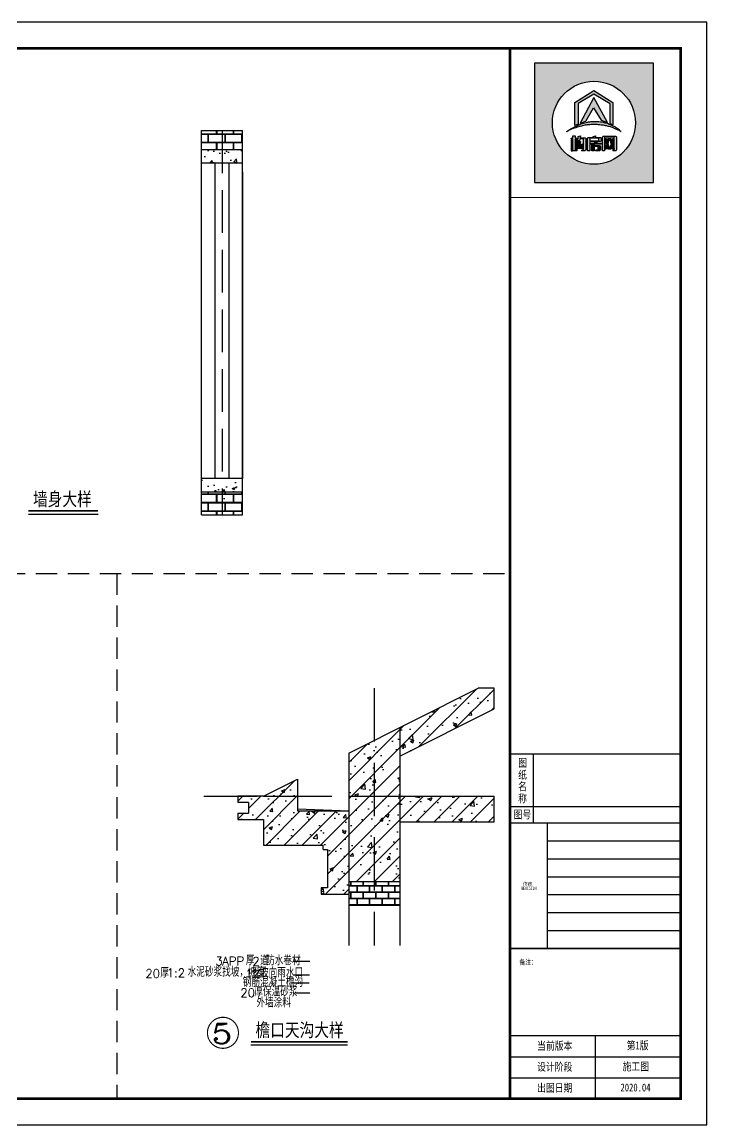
# Model space of a CAD drawing. Header units: millimetres. Extents: x -807114 to 146922, y -468455 to -61603.
# Drawn here: x 130850 to 146922, y -238672 to -212794 of the extents above; entities that cross this region are included whole.
import ezdxf
from ezdxf.enums import TextEntityAlignment as Align

# ---------------------------------------------------------------- set-up
doc = ezdxf.new("R2010")
doc.units = ezdxf.units.MM
doc.header["$LTSCALE"] = 1000
doc.linetypes.add('DASH', pattern=[0.35, 0.25, -0.1])
doc.linetypes.add('HIDDENX2', pattern=[0.75, 0.5, -0.25])
for name, color, linetype in [('DIM_IDEN', 3, 'Continuous'), ('DIM_SYMB', 3, 'Continuous'), ('PUB_TEXT', 3, 'Continuous'), ('PUB_TITLE', 4, 'Continuous'), ('建-做法', 3, 'Continuous'), ('建-轴', 1, 'Continuous')]:
    doc.layers.add(name, color=color, linetype=linetype)
doc.layers.add('建-层线', color=251, linetype='Continuous', plot=False)
doc.styles.add('_TCH_DIM', font='SIMPLEX', dxfattribs={"bigfont": 'GBCBIG'})
doc.styles.add('_TCH_LABEL', font='COMPLEX', dxfattribs={"bigfont": 'GBCBIG'})
doc.styles.add('ZDBOX', font='simsun.ttc', dxfattribs={"width": 0.7})
doc.styles.add('宋体', font='simsun.ttc', dxfattribs={"width": 0.8})
pattern_1 = [(45, (0, 0), (-42.426407, 42.426407), []), (50, (0, 0), (172.142444, -15.06051), [18, -198]), (355, (0, 0), (-33.30032, 180.52611), [14.4, -158.4]), (100.4514, (14.35, -1.26), (138.84225, 165.46549), [15.29765, -168.27411]), (46.1842, (0, 48), (256.13785, -39.72456), [27, -297]), (96.6356, (21.34, 44.7), (224.31905, 233.7883), [22.94647, -252.41112]), (351.1842, (0, 48), (224.31887, 233.78846), [21.6, -237.6]), (21, (24, 36), (143.25769, -96.628534), [18, -198]), (326, (24, 36), (58.39568, 174.03601), [14.4, -158.4]), (71.4514, (35.94, 27.95), (201.65343, 77.40732), [15.29765, -168.27411]), (37.5, (0, 0), (2.918365, 79.894525), [0, -156.48, 0, -160.8, 0, -159]), (7.5, (0, 0), (63.13669, 94.65881), [0, -91.68, 0, -152.88, 0, -60.6]), (327.5, (-53.52, 0), (128.117385, -5.413169), [0, -60, 0, -187.2, 0, -248.4]), (317.5, (-77.52, 0), (139.96468, 24.025196), [0, -78, 0, -124.32, 0, -176.4])]

# ---------------------------------------------------------------- blocks, each defined once
blk = doc.blocks.new('adsfafsdf')
h = blk.add_hatch()
h.set_pattern_fill('AR-B816C', color=253, scale=40)
h.set_pattern_definition([(0, (0, 0), (49.1384756, 49.1384756), [95.973586, -2.303364]), (0, (-49.14, 2.303), (49.1384756, 49.1384756), [95.973586, -2.303364]), (90, (0, 0), (-49.1384756, 49.1384756), [-51.441836, 46.83511]), (90, (-2.303, 0), (-49.1384756, 49.1384756), [-51.441836, 46.83511])])
h.paths.add_polyline_path([(277628.6, -296417.6), (277628.6, -296306.4), (277508.6, -296306.4), (277508.6, -296417.6)])
h.paths.add_polyline_path([(277748.6, -296417.6), (277748.6, -296306.4), (277628.6, -296306.4), (277628.6, -296417.6)])
h.paths.add_polyline_path([(277510.1, -298427.5), (277508.6, -298560.6), (277628.6, -298560.6), (277628.6, -298427.5), (277588.6, -298427.5)])
h.paths.add_polyline_path([(277628.6, -298560.6), (277748.6, -298560.6), (277748.6, -298397.6), (277748.6, -298427.5), (277668.6, -298427.5), (277630.1, -298427.5)])
h = blk.add_hatch()
h.set_pattern_fill('混凝土', color=253, scale=20)
h.set_pattern_definition([(50, (0, 0), (143.452037, -12.550427), [15, -165]), (355, (0, 0), (-27.750267, 150.438427), [12, -132]), (100.4514, (11.95, -1.05), (115.701876, 137.88791), [12.74804, -140.22842]), (46.1842, (0, 40), (213.44821, -33.1038), [22.5, -247.5]), (96.6356, (17.79, 37.24), (186.93254, 194.82357), [19.12206, -210.3426]), (351.1842, (0, 40), (186.93239, 194.82372), [18, -198]), (21, (20, 30), (119.38141, -80.523778), [15, -165]), (326, (20, 30), (48.663066, 145.03001), [12, -132]), (71.4514, (29.95, 23.29), (168.044526, 64.5061), [12.74804, -140.22842]), (37.5, (0, 0), (2.431971, 66.578771), [0, -130.4, 0, -134, 0, -132.5]), (7.5, (0, 0), (52.613907, 78.882342), [0, -76.4, 0, -127.4, 0, -50.5]), (-32.5, (-44.6, 0), (106.764487, -4.510974), [0, -50, 0, -156, 0, -207]), (-42.5, (-64.6, 0), (116.637234, 20.020996), [0, -65, 0, -103.6, 0, -147])])
h.paths.add_polyline_path([(277704.8, -296497.6), (277788.6, -296522.5), (277748.6, -296497.6), (277748.6, -296417.6), (277508.6, -296417.6), (277508.6, -296497.6)])
h.paths.add_polyline_path([(277628.6, -298427.5), (277628.6, -298347.6), (277588.6, -298347.6), (277508.6, -298347.6), (277510.1, -298427.5), (277688.6, -298494.1)])
h.paths.add_polyline_path([(277748.6, -298427.5), (277748.6, -298347.6), (277668.6, -298347.6), (277628.6, -298347.6), (277628.6, -298427.5)])
for p, q in [((277508.6, -296306.4), (277748.6, -296306.4)), ((277508.6, -296417.6), (277748.6, -296417.6)), ((277748.6, -296497.6), (277748.6, -296417.6)), ((277748.6, -296497.6), (277508.6, -296497.6)), ((277748.6, -296547.6), (277748.6, -298347.6)), ((277748.3, -298347.6), (277508.3, -298347.6)), ((277750.1, -298427.5), (277510.1, -298427.5)), ((277508.6, -298560.6), (277748.6, -298560.6))]:
    blk.add_line(p, q)
at = {"color": 4}
for p, q in [((277588.6, -298347.6), (277588.6, -296497.6)), ((277668.6, -296497.6), (277668.6, -298347.6))]:
    blk.add_line(p, q, dxfattribs=at)
for points in [[(277508.6, -298560.6), (277508.6, -296306.4)], [(277748.6, -296417.6), (277748.6, -296306.4)], [(277748.6, -298560.6), (277748.6, -296497.6)]]:
    blk.add_lwpolyline(points)
at = {"layer": '建-轴', "linetype": 'DASH'}
blk.add_line((277628.6, -296306.4), (277628.6, -298560.6), dxfattribs=at)
blk = doc.blocks.new('afsddsfafdsdfssdfsdfadf')
h = blk.add_hatch()
h.set_pattern_fill('钢筋混凝土', color=251, scale=24, pattern_type=2)
h.set_pattern_definition(pattern_1)
h.paths.add_polyline_path([(138164.2, -231978.2), (138606.6, -231755.8), (138606.6, -231658.9), (138532.1, -231658.9), (138164.2, -231843.9)])
h.paths.add_polyline_path([(138164.2, -232285.7), (138606.6, -232285.7), (138606.6, -232165.7), (138164.2, -232165.7)])
h = blk.add_hatch()
h.set_pattern_fill('钢筋混凝土', color=251, scale=24, pattern_type=2)
h.set_pattern_definition(pattern_1)
h.paths.add_polyline_path([(137524.2, -232165.7), (137404.2, -232165.7), (137404.2, -232195.7), (137454.2, -232195.7), (137454.2, -232245.7), (137404.2, -232245.7), (137404.2, -232275.7), (137524.2, -232275.7), (137524.2, -232395.7), (137804.2, -232395.7), (137804.2, -232415.7), (137824.2, -232415.7), (137824.2, -232595.7), (137794.2, -232595.7), (137794.2, -232625.7), (137924.2, -232625.7), (137924.2, -232565.7), (137924.2, -232235.3), (137684.2, -232235.3), (137684.2, -232165.7)])
h.paths.add_polyline_path([(137684.2, -232165.7), (137684.2, -232085.3), (137524.2, -232165.7)])
h.paths.add_polyline_path([(137924.2, -232165.7), (137924.2, -232235.3), (137924.2, -232565.7), (138044.2, -232565.7), (138044.2, -232165.7)])
h.paths.add_polyline_path([(138164.2, -232565.7), (138164.2, -232285.7), (138164.2, -232165.7), (138044.2, -232165.7), (138044.2, -232565.7)])
h.paths.add_polyline_path([(138044.2, -231904.2), (137924.2, -231964.6), (137924.2, -232165.7), (138044.2, -232165.7)])
h.paths.add_polyline_path([(138164.2, -231978.2), (138164.2, -231843.9), (138044.2, -231904.2), (138044.2, -232165.7), (138164.2, -232165.7)])
h = blk.add_hatch()
h.set_pattern_fill('AR-B816C', color=251, scale=24)
h.set_pattern_definition([(0, (0, 0), (29.4830854, 29.4830854), [57.5841514, -1.3820184]), (0, (-29.483, 1.382), (29.4830854, 29.4830854), [57.5841514, -1.3820184]), (90, (0, 0), (-29.4830854, 29.4830854), [-30.8651016, 28.101066]), (90, (-1.382, 0), (-29.4830854, 29.4830854), [-30.8651016, 28.101066])])
h.paths.add_polyline_path([(138044.2, -232677.1), (138164.2, -232677.1), (138164.2, -232565.7), (138044.2, -232565.7)])
h.paths.add_polyline_path([(138050.4, -232641.1), (138206.1, -232641.1), (138206.1, -232748.2), (138050.4, -232748.2)], flags=9)
h.paths.add_polyline_path([(138044.2, -232565.7), (137924.2, -232565.7), (137924.2, -232625.7), (137924.2, -232677.1), (138044.2, -232677.1)])
for p, q in [((137924.2, -231964.6), (138532.1, -231658.9)), ((138606.6, -231658.9), (138532.1, -231658.9)), ((138606.6, -231755.8), (138606.6, -231658.9)), ((138164.2, -231978.2), (138606.6, -231755.8)), ((138164.2, -231843.9), (138164.2, -232867.1)), ((137924.2, -231964.6), (137924.2, -232867.1)), ((137524.2, -232165.7), (137684.2, -232085.3)), ((137684.2, -232085.3), (137684.2, -232235.3)), ((137524.2, -232165.7), (137404.2, -232165.7)), ((137404.2, -232165.7), (137404.2, -232195.7)), ((137524.2, -232165.7), (137684.2, -232165.7)), ((137924.2, -232165.7), (138606.6, -232165.7)), ((138606.6, -232285.7), (138606.6, -232165.7)), ((137454.2, -232195.7), (137404.2, -232195.7)), ((137454.2, -232195.7), (137454.2, -232245.7)), ((137684.2, -232235.3), (137924.2, -232235.3)), ((137404.2, -232245.7), (137404.2, -232275.7)), ((137404.2, -232245.7), (137454.2, -232245.7)), ((137404.2, -232275.7), (137524.2, -232275.7)), ((137524.2, -232275.7), (137524.2, -232395.7)), ((138164.2, -232285.7), (138606.6, -232285.7)), ((137524.2, -232395.7), (137804.2, -232395.7)), ((137804.2, -232415.7), (137804.2, -232395.7)), ((137804.2, -232415.7), (137824.2, -232415.7)), ((137824.2, -232415.7), (137824.2, -232595.7)), ((137824.2, -232595.7), (137794.2, -232595.7)), ((137794.2, -232595.7), (137794.2, -232625.7)), ((137924.2, -232565.7), (138164.2, -232565.7)), ((137794.2, -232625.7), (137924.2, -232625.7)), ((137924.2, -232677.1), (138164.2, -232677.1))]:
    blk.add_line(p, q)
at = {"layer": '建-层线', "color": 252, "linetype": 'DASH'}
blk.add_line((137244.7, -232165.7), (138606.6, -232165.7), dxfattribs=at)
at = {"layer": '建-轴', "linetype": 'DASH'}
blk.add_line((138044.2, -231658.9), (138044.2, -232867.1), dxfattribs=at)

msp = doc.modelspace()

# ---------------------------------------------------------------- hatches: boundary and pattern name
h = msp.add_hatch(color=254)
h.dxf.hatch_style = 1
h.paths.add_polyline_path([(142872.2, -213758.9), (142872.2, -216554.9), (145668.3, -216554.9), (145668.3, -213758.9)])
h.paths.add_polyline_path([(145244.4, -215156.9, 1), (143296.1, -215156.9, 1)], flags=16)
edge = h.paths.add_edge_path(flags=0)
edge.add_spline(control_points=[(143633, -215363.3), (143621.8, -215373.5), (143725.6, -215303.8), (143776.2, -215300.1), (143913.4, -215247.3), (144027.4, -215220.1), (144149.4, -215202.6), (144263.8, -215194.9), (144365.8, -215198.5), (144455.7, -215211.9), (144540.2, -215222.2), (144637.1, -215247.8), (144725.1, -215275.1), (144800.2, -215313.6), (144860.9, -215336.9), (144891.5, -215353.6), (144916.7, -215370.2), (144878.7, -215336.7), (144857.8, -215310.8), (144792, -215268.1), (144724.7, -215223.4), (144640.9, -215193.2), (144555.5, -215159.3), (144468.2, -215138), (144382.7, -215126.6), (144295.8, -215122.7), (144196.2, -215125.5), (144084.5, -215149.9), (143975.1, -215178.4), (143876.4, -215220.5), (143795.6, -215262.3), (143725.2, -215301.4), (143672.1, -215334.3), (143642.7, -215354.6), (143633, -215363.3)], knot_values=[0, 0, 0, 0, 114.6701792, 423.6370059, 763.8986699, 1083.683754, 1343.4052394, 1688.0764596, 1952.3268144, 2113.6990549, 2375.6938067, 2595.1886814, 2872.8395413, 3068.1559512, 3238.5921563, 3348.0567625, 3361.0951673, 3431.8058454, 3527.2652608, 3733.2003234, 3952.805082, 4160.2327803, 4398.1287659, 4650.4881327, 4837.1696797, 5050.4283255, 5308.6844968, 5588.1598982, 5913.430939, 6163.1232497, 6398.1392066, 6601.6250784, 6772.5497694, 6871.1499722, 6871.1499722, 6871.1499722, 6871.1499722], degree=3, periodic=1)
h.paths.add_polyline_path([(144335.8, -215607.7), (144340.3, -215608), (144340.3, -215635.6), (144441.2, -215635.6), (144441.2, -215657.8), (144277.3, -215657.8), (144277.3, -215691.9), (144406.9, -215691.9), (144419.2, -215699), (144427.5, -215711.3), (144426.7, -215792.2), (144420.2, -215802.1), (144408.1, -215812), (144307, -215812), (144316.7, -215799.7), (144321.1, -215789.8), (144361.9, -215789.8), (144369.6, -215785.8), (144372.2, -215777.9), (144372.2, -215722), (144370, -215716.5), (144363.1, -215713.1), (144277.1, -215713.1), (144277.1, -215812), (144223.2, -215812), (144223.2, -215663.9), (144219.4, -215657.8), (144186.5, -215657.8), (144186.5, -215635.6), (144285.2, -215635.6), (144285.2, -215620.1)], flags=0)
h.paths.add_polyline_path([(144282.6, -215473.3), (144307.6, -215465.8), (144307.6, -215494.5), (144311.6, -215499.1), (144420.8, -215499.1), (144430.9, -215505.4), (144437.6, -215514.9), (144437.6, -215578.9), (144428.7, -215589.4), (144418.4, -215595.4), (144181.4, -215595.4), (144173.1, -215599.5), (144173.1, -215812), (144118.6, -215812), (144118.6, -215517.3), (144126.3, -215505.8), (144140.7, -215499.1), (144254.9, -215499.1), (144254.9, -215480.6)], flags=0)
h.paths.add_polyline_path([(144173.1, -215576.7), (144173.1, -215526), (144184.5, -215519.1), (144374.2, -215519.1), (144384.1, -215527.8), (144384.1, -215576.7)], flags=0)
h.paths.add_polyline_path([(143956.2, -215594.8), (143942.8, -215670.1), (143930.7, -215731.7), (143932.7, -215738.8), (143961, -215738.8), (143963.6, -215732.3), (143956.1, -215671.3), (144004.2, -215649.3), (144015.5, -215735.5), (144015.3, -215752.3), (144006.2, -215763), (143890.9, -215763), (143880.2, -215754.7), (143877.8, -215743), (143907.5, -215594.8)], flags=0)
h.paths.add_polyline_path([(143923.9, -215471.5), (143955.3, -215461.6), (143948.1, -215506.8), (144055.3, -215506.8), (144065.4, -215509.2), (144074.6, -215517.5), (144076.5, -215527.2), (144076.5, -215792.2), (144071.8, -215801.7), (144061.5, -215812), (143976.7, -215812), (143985.2, -215800.9), (143991.1, -215788.4), (144013.1, -215788.4), (144021.1, -215784.2), (144023.6, -215775.9), (144023.6, -215548.8), (144023.6, -215543.8), (144020.1, -215536.7), (144011.1, -215531.8), (143942.6, -215531.8), (143940.6, -215552.8), (143934.6, -215581.3), (143880, -215581.3), (143890.7, -215554.3), (143897.6, -215517.3), (143900.4, -215477.1)], flags=0)
h.paths.add_polyline_path([(143867.9, -215564.5), (143868, -215812), (143836.1, -215812), (143836, -215564.5)], flags=0)
h.paths.add_polyline_path([(143766.2, -215564.5), (143763.4, -215812), (143737.1, -215812), (143737.1, -215564.5)], flags=0)
h.paths.add_polyline_path([(143828, -215462.4), (143828, -215521.8), (143866.9, -215521.8), (143866.9, -215544.8), (143828, -215544.8), (143828, -215812), (143773.5, -215812), (143773.5, -215544.8), (143734.5, -215544.8), (143734.5, -215521.8), (143773.5, -215521.8), (143773.5, -215462.4)], flags=0)
h.paths.add_polyline_path([(143950.1, -215165.5), (144265.4, -214567.6), (144591.8, -215151.9), (144442.2, -215098.1), (144263.6, -214807), (144081.9, -215118.6)], flags=0)
h.paths.add_polyline_path([(143822.1, -214680.8), (144264, -214401.4), (144717.4, -214683), (144717.4, -215208.3), (144648.7, -215179.8), (144648.7, -214710.1), (144265.2, -214483), (143901.4, -214705.8), (143901.4, -215188.9), (143822.1, -215219.8)], flags=0)
h.paths.add_polyline_path([(144521.6, -215812), (144469.1, -215812), (144469.1, -215497.1), (144469.1, -215492.3), (144475.1, -215482.4), (144487.8, -215472.1), (144777.5, -215472.1), (144788.4, -215477.3), (144799.1, -215486.2), (144799.1, -215789.8), (144790, -215804.2), (144782.4, -215812), (144716.8, -215812), (144729.5, -215790.8), (144739.2, -215789.4), (144743.6, -215780.9), (144743.6, -215773.7), (144741.2, -215773.7), (144703.6, -215773.7), (144691.1, -215733.5), (144676.4, -215773.7), (144595.6, -215773.7), (144583.3, -215733.5), (144566, -215773.7), (144526.8, -215773.7), (144526.8, -215762.4), (144529.8, -215762.4), (144563.7, -215657.2), (144521.6, -215526)], flags=0)
h.paths.add_polyline_path([(144634.6, -215533.1), (144671.1, -215657.2), (144637.4, -215762.4), (144632.6, -215762.4), (144600.7, -215657.2), (144630.2, -215533.1)], flags=0)
h = msp.add_hatch(color=7)
h.dxf.hatch_style = 1
h.paths.add_polyline_path([(143822.1, -215219.8), (143901.4, -215188.9), (143901.4, -214705.8), (144265.2, -214483), (144648.7, -214710.1), (144648.7, -215179.8), (144717.4, -215208.3), (144717.4, -214683), (144264, -214401.4), (143822.1, -214680.8)])
h = msp.add_hatch(color=7)
h.dxf.hatch_style = 1
h.paths.add_polyline_path([(144081.9, -215118.6), (144263.6, -214807), (144442.2, -215098.1), (144591.8, -215151.9), (144265.4, -214567.6), (143950.1, -215165.5)])
h = msp.add_hatch(color=7)
h.dxf.hatch_style = 1
edge = h.paths.add_edge_path()
edge.add_spline(control_points=[(143633, -215363.3), (143642.7, -215354.6), (143672.1, -215334.3), (143725.2, -215301.4), (143795.6, -215262.3), (143876.4, -215220.5), (143975.1, -215178.4), (144084.5, -215149.9), (144196.2, -215125.5), (144295.8, -215122.7), (144382.7, -215126.6), (144468.2, -215138), (144555.5, -215159.3), (144640.9, -215193.2), (144724.7, -215223.4), (144792, -215268.1), (144857.8, -215310.8), (144878.7, -215336.7), (144916.7, -215370.2), (144891.5, -215353.6), (144860.9, -215336.9), (144800.2, -215313.6), (144725.1, -215275.1), (144637.1, -215247.8), (144540.2, -215222.2), (144455.7, -215211.9), (144365.8, -215198.5), (144263.8, -215194.9), (144149.4, -215202.6), (144027.4, -215220.1), (143913.4, -215247.3), (143776.2, -215300.1), (143725.6, -215303.8), (143621.8, -215373.5), (143633, -215363.3)], knot_values=[0, 0, 0, 0, 98.6002028, 269.5248939, 473.0107656, 708.0267225, 957.7190332, 1282.990074, 1562.4654754, 1820.7216467, 2033.9802925, 2220.6618395, 2473.0212063, 2710.9171919, 2918.3448902, 3137.9496488, 3343.8847114, 3439.3441268, 3510.0548049, 3523.0932098, 3632.5578159, 3802.994021, 3998.3104309, 4275.9612908, 4495.4561655, 4757.4509174, 4918.8231578, 5183.0735126, 5527.7447328, 5787.4662182, 6107.2513023, 6447.5129663, 6756.479793, 6871.1499722, 6871.1499722, 6871.1499722, 6871.1499722], degree=3, periodic=1)
h = msp.add_hatch(color=7)
h.dxf.hatch_style = 1
h.paths.add_polyline_path([(143773.5, -215462.4), (143773.5, -215521.8), (143734.5, -215521.8), (143734.5, -215544.8), (143773.5, -215544.8), (143773.5, -215812), (143828, -215812), (143828, -215544.8), (143866.9, -215544.8), (143866.9, -215521.8), (143828, -215521.8), (143828, -215462.4)])
h = msp.add_hatch(color=7)
h.dxf.hatch_style = 1
h.paths.add_polyline_path([(143737.1, -215564.5), (143737.1, -215812), (143763.4, -215812), (143766.2, -215564.5)])
h = msp.add_hatch(color=7)
h.dxf.hatch_style = 1
h.paths.add_polyline_path([(143836, -215564.5), (143836.1, -215812), (143868, -215812), (143867.9, -215564.5)])
h = msp.add_hatch(color=7)
h.dxf.hatch_style = 1
h.paths.add_polyline_path([(143900.4, -215477.1), (143897.6, -215517.3), (143890.7, -215554.3), (143880, -215581.3), (143934.6, -215581.3), (143940.6, -215552.8), (143942.6, -215531.8), (144011.1, -215531.8), (144020.1, -215536.7), (144023.6, -215543.8), (144023.6, -215548.8), (144023.6, -215775.9), (144021.1, -215784.2), (144013.1, -215788.4), (143991.1, -215788.4), (143985.2, -215800.9), (143976.7, -215812), (144061.5, -215812), (144071.8, -215801.7), (144076.5, -215792.2), (144076.5, -215527.2), (144074.6, -215517.5), (144065.4, -215509.2), (144055.3, -215506.8), (143948.1, -215506.8), (143955.3, -215461.6), (143923.9, -215471.5)])
h = msp.add_hatch(color=7)
h.dxf.hatch_style = 1
h.paths.add_polyline_path([(144254.9, -215480.6), (144254.9, -215499.1), (144140.7, -215499.1), (144126.3, -215505.8), (144118.6, -215517.3), (144118.6, -215812), (144173.1, -215812), (144173.1, -215599.5), (144181.4, -215595.4), (144418.4, -215595.4), (144428.7, -215589.4), (144437.6, -215578.9), (144437.6, -215514.9), (144430.9, -215505.4), (144420.8, -215499.1), (144311.6, -215499.1), (144307.6, -215494.5), (144307.6, -215465.8), (144282.6, -215473.3)])
h.paths.add_polyline_path([(144173.1, -215576.7), (144173.1, -215526), (144184.5, -215519.1), (144374.2, -215519.1), (144384.1, -215527.8), (144384.1, -215576.7)], flags=16)
h = msp.add_hatch(color=7)
h.dxf.hatch_style = 1
h.paths.add_polyline_path([(144521.6, -215526), (144521.6, -215503.6), (144531.9, -215492.1), (144735.1, -215492.1), (144743.6, -215501.4), (144743.6, -215780.9), (144739.2, -215789.4), (144729.5, -215790.8), (144716.8, -215812), (144782.4, -215812), (144790, -215804.2), (144799.1, -215789.8), (144799.1, -215486.2), (144788.4, -215477.3), (144777.5, -215472.1), (144487.8, -215472.1), (144475.1, -215482.4), (144469.1, -215492.3), (144469.1, -215497.1), (144469.1, -215812), (144521.6, -215812)])
h = msp.add_hatch(color=7)
h.dxf.hatch_style = 1
h.paths.add_polyline_path([(144739.4, -215762.4), (144708.7, -215657.2), (144739.8, -215526), (144704, -215526), (144688.5, -215581.7), (144670.1, -215526), (144594.4, -215526), (144580.5, -215579.9), (144563.3, -215526), (144526.6, -215526), (144563.7, -215657.2), (144529.8, -215762.4), (144526.8, -215762.4), (144526.8, -215764), (144526.8, -215773.7), (144566, -215773.7), (144583.3, -215733.5), (144595.6, -215773.7), (144676.4, -215773.7), (144691.1, -215733.5), (144703.6, -215773.7), (144741.2, -215773.7), (144741.2, -215762.4)])
h.paths.add_polyline_path([(144634.6, -215533.1), (144671.1, -215657.2), (144637.4, -215762.4), (144632.6, -215762.4), (144600.7, -215657.2), (144630.2, -215533.1)], flags=16)
h = msp.add_hatch(color=7)
h.dxf.hatch_style = 1
h.paths.add_polyline_path([(143907.5, -215594.8), (143877.8, -215743), (143880.2, -215754.7), (143890.9, -215763), (144006.2, -215763), (144015.3, -215752.3), (144015.5, -215735.5), (144004.2, -215649.3), (143956.1, -215671.3), (143963.6, -215732.3), (143961, -215738.8), (143932.7, -215738.8), (143930.7, -215731.7), (143942.8, -215670.1), (143956.2, -215594.8)])
h = msp.add_hatch(color=7)
h.dxf.hatch_style = 1
h.paths.add_polyline_path([(144285.2, -215620.1), (144285.2, -215635.6), (144186.5, -215635.6), (144186.5, -215657.8), (144219.4, -215657.8), (144223.2, -215663.9), (144223.2, -215812), (144277.1, -215812), (144277.1, -215713.1), (144363.1, -215713.1), (144370, -215716.5), (144372.2, -215722), (144372.2, -215777.9), (144369.6, -215785.8), (144361.9, -215789.8), (144321.1, -215789.8), (144316.7, -215799.7), (144307, -215812), (144408.1, -215812), (144420.2, -215802.1), (144426.7, -215792.2), (144427.5, -215711.3), (144419.2, -215699), (144406.9, -215691.9), (144277.3, -215691.9), (144277.3, -215657.8), (144441.2, -215657.8), (144441.2, -215635.6), (144340.3, -215635.6), (144340.3, -215608), (144335.8, -215607.7)])

# ---------------------------------------------------------------- linework, layer by layer
at = {"color": 252, "linetype": 'HIDDENX2'}
for p, q in [((111672.5, -225732.9), (142300.9, -225732.9)), ((133071.7, -225732.9), (133071.7, -238056.1))]:
    msp.add_line(p, q, dxfattribs=at)
for p, q in [((142855.4, -231586.4), (142855.4, -229969)), ((137315.6, -231253.7), (138515.6, -231305.2)), ((142300.9, -231201.3), (146305.9, -231201.3))]:
    msp.add_line(p, q)
for points in [[(145668.3, -213758.9), (142872.2, -213758.9), (142872.2, -216554.9), (145668.3, -216554.9)], [(143822.1, -215219.8), (143822.1, -214680.8), (144264, -214401.4), (144717.4, -214683), (144717.4, -215208.3), (144648.7, -215179.8), (144648.7, -214710.1), (144265.2, -214483), (143901.4, -214705.8), (143901.4, -215188.9)], [(143950.1, -215165.5), (144081.9, -215118.6), (144263.6, -214807), (144442.2, -215098.1), (144591.8, -215151.9), (144265.4, -214567.6)], [(143773.5, -215462.4), (143828, -215462.4), (143828, -215521.8), (143866.9, -215521.8), (143866.9, -215544.8), (143828, -215544.8), (143828, -215812), (143773.5, -215812), (143773.5, -215544.8), (143734.5, -215544.8), (143734.5, -215521.8), (143773.5, -215521.8)], [(143766.2, -215564.5), (143737.1, -215564.5), (143737.1, -215812), (143763.4, -215812)], [(143836, -215564.5), (143867.9, -215564.5), (143868, -215812), (143836.1, -215812)], [(144254.9, -215480.6), (144282.6, -215473.3), (144307.6, -215465.8), (144307.6, -215494.5), (144311.6, -215499.1), (144420.8, -215499.1), (144430.9, -215505.4), (144437.6, -215514.9), (144437.6, -215578.9), (144428.7, -215589.4), (144418.4, -215595.4), (144181.4, -215595.4), (144173.1, -215599.5), (144173.1, -215812), (144118.6, -215812), (144118.6, -215517.3), (144126.3, -215505.8), (144140.7, -215499.1), (144254.9, -215499.1)], [(144173.1, -215576.7), (144384.1, -215576.7), (144384.1, -215527.8), (144374.2, -215519.1), (144184.5, -215519.1), (144173.1, -215526)], [(144469.1, -215812), (144469.1, -215497.1), (144469.1, -215492.3), (144475.1, -215482.4), (144487.8, -215472.1), (144777.5, -215472.1), (144788.4, -215477.3), (144799.1, -215486.2), (144799.1, -215789.8), (144790, -215804.2), (144782.4, -215812), (144716.8, -215812), (144729.5, -215790.8), (144739.2, -215789.4), (144743.6, -215780.9), (144743.6, -215501.4), (144735.1, -215492.1), (144531.9, -215492.1), (144521.6, -215503.6), (144521.6, -215812)], [(144630.2, -215533.1), (144634.6, -215533.1), (144671.1, -215657.2), (144637.4, -215762.4), (144632.6, -215762.4), (144600.7, -215657.2)], [(144285.2, -215620.1), (144335.8, -215607.7), (144340.3, -215608), (144340.3, -215635.6), (144441.2, -215635.6), (144441.2, -215657.8), (144277.3, -215657.8), (144277.3, -215691.9), (144406.9, -215691.9), (144419.2, -215699), (144427.5, -215711.3), (144426.7, -215792.2), (144420.2, -215802.1), (144408.1, -215812), (144307, -215812), (144316.7, -215799.7), (144321.1, -215789.8), (144361.9, -215789.8), (144369.6, -215785.8), (144372.2, -215777.9), (144372.2, -215722), (144370, -215716.5), (144363.1, -215713.1), (144277.1, -215713.1), (144277.1, -215812), (144223.2, -215812), (144223.2, -215663.9), (144219.4, -215657.8), (144186.5, -215657.8), (144186.5, -215635.6), (144285.2, -215635.6)]]:
    msp.add_lwpolyline(points, close=True)
for points in [[(143900.4, -215477.1), (143923.9, -215471.5), (143955.3, -215461.6), (143948.1, -215506.8), (144055.3, -215506.8), (144065.4, -215509.2), (144074.6, -215517.5), (144076.5, -215527.2), (144076.5, -215792.2), (144071.8, -215801.7), (144061.5, -215812), (143976.7, -215812), (143985.2, -215800.9), (143991.1, -215788.4), (144013.1, -215788.4), (144021.1, -215784.2), (144023.6, -215775.9), (144023.6, -215548.8), (144023.6, -215543.8), (144020.1, -215536.7), (144011.1, -215531.8), (143942.6, -215531.8), (143940.6, -215552.8), (143934.6, -215581.3), (143880, -215581.3), (143880, -215581.3), (143890.7, -215554.3), (143897.6, -215517.3), (143900.4, -215477.1)], [(144739.4, -215762.4), (144739.4, -215762.4), (144741.2, -215762.4), (144741.2, -215773.7), (144703.6, -215773.7), (144691.1, -215733.5), (144676.4, -215773.7), (144595.6, -215773.7), (144583.3, -215733.5), (144566, -215773.7), (144526.8, -215773.7), (144526.8, -215764), (144526.8, -215762.4), (144529.8, -215762.4), (144563.7, -215657.2), (144526.6, -215526)], [(143907.5, -215594.8), (143956.2, -215594.8), (143942.8, -215670.1), (143930.7, -215731.7), (143932.7, -215738.8), (143961, -215738.8), (143963.6, -215732.3), (143956.1, -215671.3), (144004.2, -215649.3), (144015.5, -215735.5), (144015.3, -215752.3), (144006.2, -215763), (143890.9, -215763), (143880.2, -215754.7), (143877.8, -215743), (143907.5, -215594.8)]]:
    msp.add_lwpolyline(points)
at = {"color": 7}
msp.add_lwpolyline([(144526.6, -215526), (144563.3, -215526), (144580.5, -215579.9), (144594.4, -215526), (144670.1, -215526), (144688.5, -215581.7), (144704, -215526), (144739.8, -215526), (144708.7, -215657.2), (144739.4, -215762.4)], dxfattribs=at)
at = {"const_width": 30.8}
for points in [[(142300.9, -216910.1), (146305.9, -216910.1)], [(142300.9, -229969), (146305.9, -229969)], [(142300.9, -231586.4), (146305.9, -231586.4)], [(142300.9, -234530.4), (146305.9, -234530.4)]]:
    msp.add_lwpolyline(points, dxfattribs=at)
msp.add_circle((144270.3, -215156.9), 974.1)
at = {"start_tangent": (-0.7407905, -0.6717362), "end_tangent": (-0.7407905, -0.6717362)}
msp.add_spline([(143633, -215363.3), (143672.5, -215340.7), (143785.2, -215293), (143913.2, -215250.5), (144036.3, -215220.2), (144138.2, -215205.4), (144274.5, -215196.8), (144379.2, -215201.4), (144442.6, -215209.7), (144545.2, -215225.4), (144629.6, -215246.4), (144733.9, -215281.7), (144804.2, -215314), (144866.3, -215340.7), (144904.1, -215361.9), (144908.5, -215364.7), (144888.7, -215344.9), (144861.9, -215318.1), (144795.7, -215270.4), (144721.2, -215225.4), (144645.1, -215194.3), (144556.5, -215162), (144459.4, -215138), (144386.1, -215128.1), (144301.7, -215123.9), (144199.4, -215128.5), (144090.6, -215149.3), (143966.6, -215184.4), (143875.2, -215222.4), (143792.2, -215264.6), (143721.8, -215304), (143664.3, -215339.9), (143633, -215363.3)], degree=3, dxfattribs=at)
at = {"layer": 'DIM_IDEN', "const_width": 26}
msp.add_lwpolyline([(135928.3, -236510.5, 1), (135200.3, -236510.5, 1)], format="xyb", close=True, dxfattribs=at)
at = {"layer": 'DIM_SYMB', "const_width": 36.4}
for points in [[(130998, -224264.2), (132632.6, -224264.2)], [(136218.8, -236722.5), (138490.4, -236722.5)]]:
    msp.add_lwpolyline(points, dxfattribs=at)
at = {"layer": 'DIM_SYMB'}
for points in [[(130998, -224337), (132632.6, -224337)], [(136218.8, -236795.3), (138490.4, -236795.3)]]:
    msp.add_lwpolyline(points, dxfattribs=at)
at = {"layer": 'PUB_TITLE'}
for p, q in [((142300.9, -236577.3), (146305.9, -236577.3)), ((144303.4, -238056.1), (144303.4, -236577.3)), ((142300.9, -237070.2), (146305.9, -237070.2)), ((142300.9, -237563.1), (146305.9, -237563.1))]:
    msp.add_line(p, q, dxfattribs=at)
for points in [[(110322.2, -238672.2), (146922.1, -238672.2), (146922.1, -212793.5), (110322.2, -212793.5)], [(111672.5, -238056.1), (146305.9, -238056.1), (146305.9, -213409.7), (111672.5, -213409.7)]]:
    msp.add_lwpolyline(points, close=True, dxfattribs=at)
at = {"layer": 'PUB_TITLE', "const_width": 61.6}
msp.add_lwpolyline([(111672.5, -238056.1), (146305.9, -238056.1), (146305.9, -213409.7), (111672.5, -213409.7)], close=True, dxfattribs=at)
msp.add_lwpolyline([(142300.9, -238056.1), (142300.9, -213409.7)], dxfattribs=at)
at = {"layer": 'PUB_TITLE'}
msp.add_lwpolyline([(142300.9, -234530.4), (146305.9, -234530.4)], dxfattribs=at)
for points in [[(143172.3, -231586.4), (143172.3, -231586.4), (143172.3, -234511.9), (143172.3, -234511.9)], [(143172.3, -232007), (143172.3, -232007), (145506.3, -232007), (146305.9, -232007)], [(143172.3, -232427.5), (143172.3, -232427.5), (145506.3, -232427.5), (146305.9, -232427.5)], [(143172.3, -232848.1), (143172.3, -232848.1), (145506.3, -232848.1), (146305.9, -232848.1)], [(143172.3, -233268.7), (143172.3, -233268.7), (145506.3, -233268.7), (146305.9, -233268.7)], [(143172.3, -233689.3), (143172.3, -233689.3), (145506.3, -233689.3), (146305.9, -233689.3)], [(143172.3, -234109.8), (143172.3, -234109.8), (145506.3, -234109.8), (146305.9, -234109.8)]]:
    msp.add_open_spline(points, degree=3, dxfattribs=at)
at = {"layer": '建-做法'}
for p, q in [((137599.8, -234837.1), (137216.9, -234837.1)), ((137594.4, -235157.2), (137227.7, -235157.2)), ((137589.1, -235344.2), (137195.3, -235344.2)), ((137601.6, -235579.7), (137267.2, -235579.7))]:
    msp.add_line(p, q, dxfattribs=at)

# ---------------------------------------------------------------- block references
for name, p, xscale, yscale, zscale in [('adsfafsdf', (-974969.4, 969885.3), 4, 4, 4), ('afsddsfafdsdfssdfsdfadf', (-551105.6, 929871.2), 5, 5, 5)]:
    msp.add_blockref(name, p, dxfattribs=dict(xscale=xscale, yscale=yscale, zscale=zscale))

# ---------------------------------------------------------------- texts
at = {"style": 'ZDBOX', "width": 0.8}
for s, height, p in [('图', 184.8, (142594.8, -230175.1)), ('纸', 184.8, (142594.8, -230454)), ('名', 184.8, (142594.8, -230723.3)), ('称', 184.8, (142594.8, -231006.7)), ('图号', 184.85, (142591.1, -231388)), ('备注：', 123.23, (142726.5, -234847.8))]:
    msp.add_text(s, height=height, dxfattribs=at).set_placement(p, align=Align.MIDDLE)
for s, p in [('当前版本', (142937, -236908.3)), ('第1版', (145038.2, -236899.8)), ('设计阶段', (142937, -237401.2)), ('施工图', (144941.7, -237392.8)), ('出图日期', (142937, -237894.1)), ('2020.04', (144893.4, -237885.7))]:
    msp.add_text(s, height=184.85, dxfattribs=at).set_placement(p)
at = {"layer": 'PUB_TEXT', "style": '宋体', "width": 0.8}
for s, p in [('墙身大样', (131107.5, -224144, 0)), ('檐口天沟大样', (136328.2, -236602.3, 0))]:
    msp.add_text(s, height=315.95, dxfattribs=at).set_placement(p)
at = {"layer": 'PUB_TEXT', "color": 8, "style": '宋体', "width": 0.7}
msp.add_text('REVISION', height=78.34, dxfattribs=at).set_placement((142564.6, -233181.8), align=Align.BOTTOM_LEFT)
at = {"layer": 'PUB_TEXT', "color": 8, "style": '宋体'}
msp.add_text('修改', height=78.34, dxfattribs=at).set_placement((142607.3, -233053.3))
at = {"layer": 'PUB_TEXT', "style": '_TCH_DIM'}
for s, height, p in [('厚', 202.6, (136102.1, -234922.9)), ('道', 202.6, (136437.9, -234923.1)), ('防水卷材', 202.55, (136576.7, -234923.1)), ('水泥砂浆找坡，坡度', 202.55, (134735.4, -235191.6)), ('3', 202.6, (135386.4, -234928.3)), ('APP', 202.55, (135543.7, -234930.1)), ('2', 202.6, (136255.2, -234935.5)), ('20', 202.55, (133741, -235220.7)), ('厚', 202.6, (134093.9, -235211.7)), ('1:2', 202.55, (134242.9, -235207)), ('钢筋混凝土檐沟', 202.55, (136028, -235429.7)), ('1%', 202.55, (136085.3, -235229.9)), ('坡向雨水口', 202.55, (136434.7, -235205.1)), ('20', 202.55, (135971.4, -235670.7)), ('厚保温砂浆', 202.55, (136301.8, -235653.4)), ('外墙涂料', 202.55, (136350.3, -235911.6))]:
    msp.add_text(s, height=height, dxfattribs=at).set_placement(p)
at = {"layer": 'PUB_TEXT', "style": '_TCH_LABEL', "width": 1.5}
msp.add_text('5', height=475.2, dxfattribs=at).set_placement((135306.2, -236767.2), (135781.4, -236767.2), align=Align.FIT)

doc.saveas('drawing.dxf')
